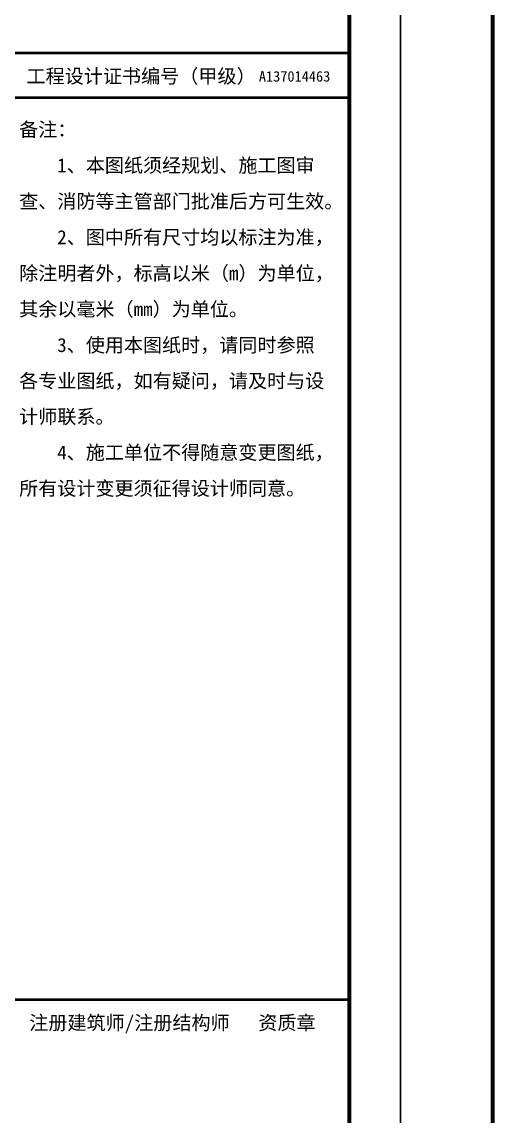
# Model space of a CAD drawing. Extents: x -473190 to 2138458, y -81875 to 2633646.
# Drawn here: x 1302566 to 1307119, y -9953 to 728 of the extents above; entities that cross this region are included whole.
import ezdxf

# ---------------------------------------------------------------- set-up
doc = ezdxf.new("R2010")
doc.units = 0
doc.header["$LTSCALE"] = 1000
doc.layers.add('ECA_TK', color=7, linetype='Continuous')
doc.layers.add('tk', color=7, linetype='Continuous')
doc.styles.add('SUNTXT', font='', dxfattribs={"height": 2.5})
doc.styles.get('SUNTXT').set_extended_font_data('SimSun')

# ---------------------------------------------------------------- blocks, each defined once
blk = doc.blocks.new('10B_A1E图框')
at = {"const_width": 0.5}
blk.add_lwpolyline([(831, 457.96), (765, 457.96)], dxfattribs=at)
blk.add_lwpolyline([(831, 457.96), (765, 457.96)], dxfattribs=at)
at = {"layer": 'ECA_TK'}
blk.add_lwpolyline([(0, 0), (841, 0), (841, 594), (0, 594)], close=True, dxfattribs=at)
at = {"layer": 'ECA_TK', "const_width": 0.8}
blk.add_lwpolyline([(831, 10), (831, 584), (18, 584), (18, 10)], close=True, dxfattribs=at)
at = {"layer": 'ECA_TK', "const_width": 0.5}
for points in [[(765, 457.96), (831, 457.96)], [(765, 449.25), (831, 449.25)], [(765, 273.16), (831, 273.16)]]:
    blk.add_lwpolyline(points, dxfattribs=at)
at = {"layer": 'ECA_TK', "linetype": 'Continuous', "style": 'SUNTXT'}
for s, height, p in [('工程设计证书编号（甲级）', 2.7342, (767.97, 452.09)), ('A137014463', 2.051, (813.34, 452.39)), ('注册建筑师/注册结构师   资质章', 2.7342, (768.5, 267.3))]:
    blk.add_text(s, height=height, dxfattribs=at).set_placement(p)
at = {"layer": 'ECA_TK', "style": 'SUNTXT'}
for s, p in [('备注：', (766.54, 441.68)), ('    1、本图纸须经规划、施工图审', (766.54, 434.68)), ('查、消防等主管部门批准后方可生效。', (766.54, 427.66)), ('    2、图中所有尺寸均以标注为准，', (766.54, 420.65)), ('除注明者外，标高以米（m）为单位，', (766.54, 413.62)), ('其余以毫米（mm）为单位。', (766.54, 406.61)), ('    3、使用本图纸时，请同时参照', (766.54, 399.6)), ('各专业图纸，如有疑问，请及时与设', (766.54, 392.61)), ('计师联系。', (766.54, 385.63)), ('    4、施工单位不得随意变更图纸，', (766.54, 378.63)), ('所有设计变更须征得设计师同意。', (766.54, 371.62))]:
    blk.add_text(s, height=2.73, dxfattribs=at).set_placement(p)

msp = doc.modelspace()

# ---------------------------------------------------------------- block references
at = {"layer": 'tk', "xscale": 50, "yscale": 50, "zscale": 50}
for p in [(1264213.1, -22474.7), (1306263.1, -22474.7)]:
    msp.add_blockref('10B_A1E图框', p, dxfattribs=at)

doc.saveas('drawing.dxf')
